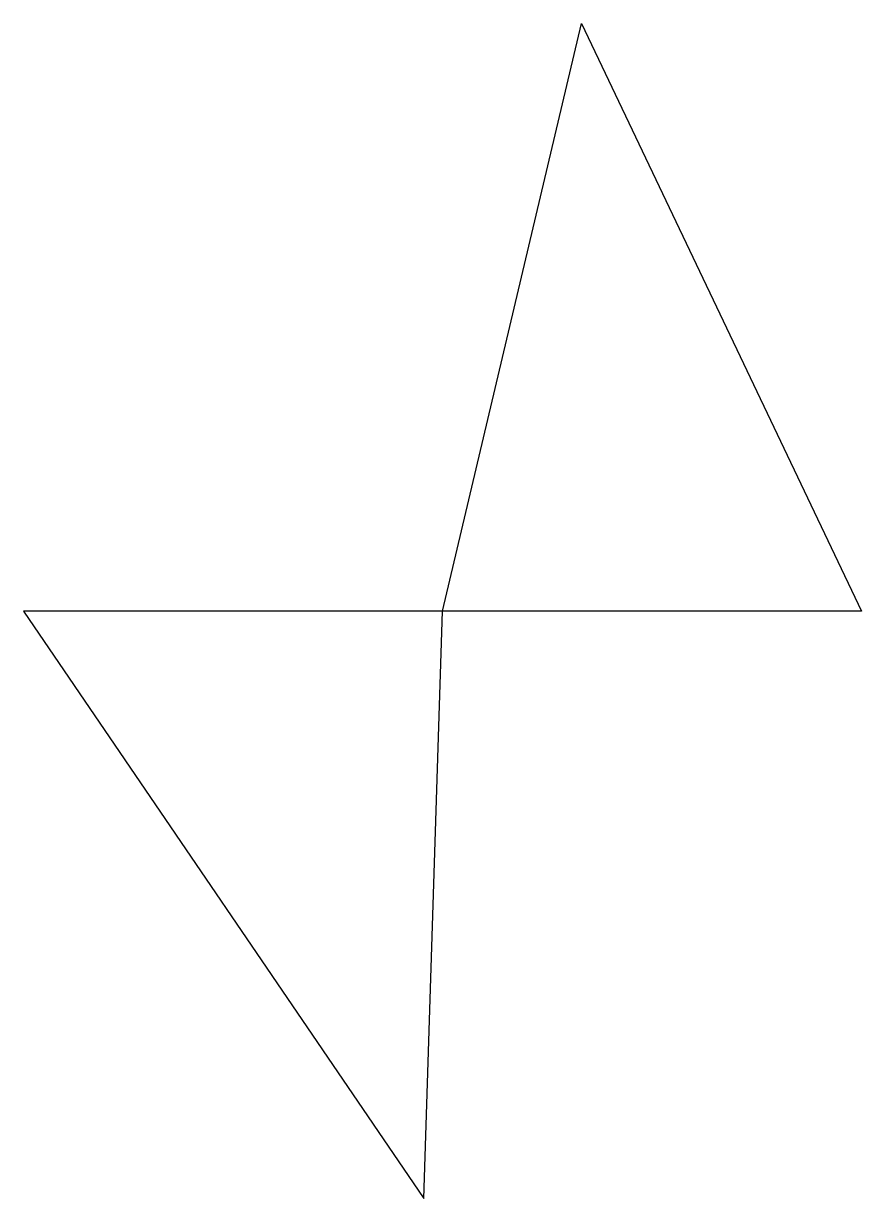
# Model space of a CAD drawing. Extents: x 5999999990 to 6000000000, y 8999999999993 to 9000000000007.
import ezdxf

# ---------------------------------------------------------------- set-up
doc = ezdxf.new("R2010")
doc.units = 0

msp = doc.modelspace()

# ---------------------------------------------------------------- linework, layer by layer
for p, q in [((5999999995, 9000000000000), (5999999996.65814, 9000000000007.00977)), ((5999999996.65814, 9000000000007.00977), (6000000000, 9000000000000)), ((6000000000, 9000000000000), (5999999990, 9000000000000)), ((5999999990, 9000000000000), (5999999994.77593, 8999999999992.99023)), ((5999999994.77593, 8999999999992.99023), (5999999995, 9000000000000))]:
    msp.add_line(p, q)

doc.saveas('drawing.dxf')
